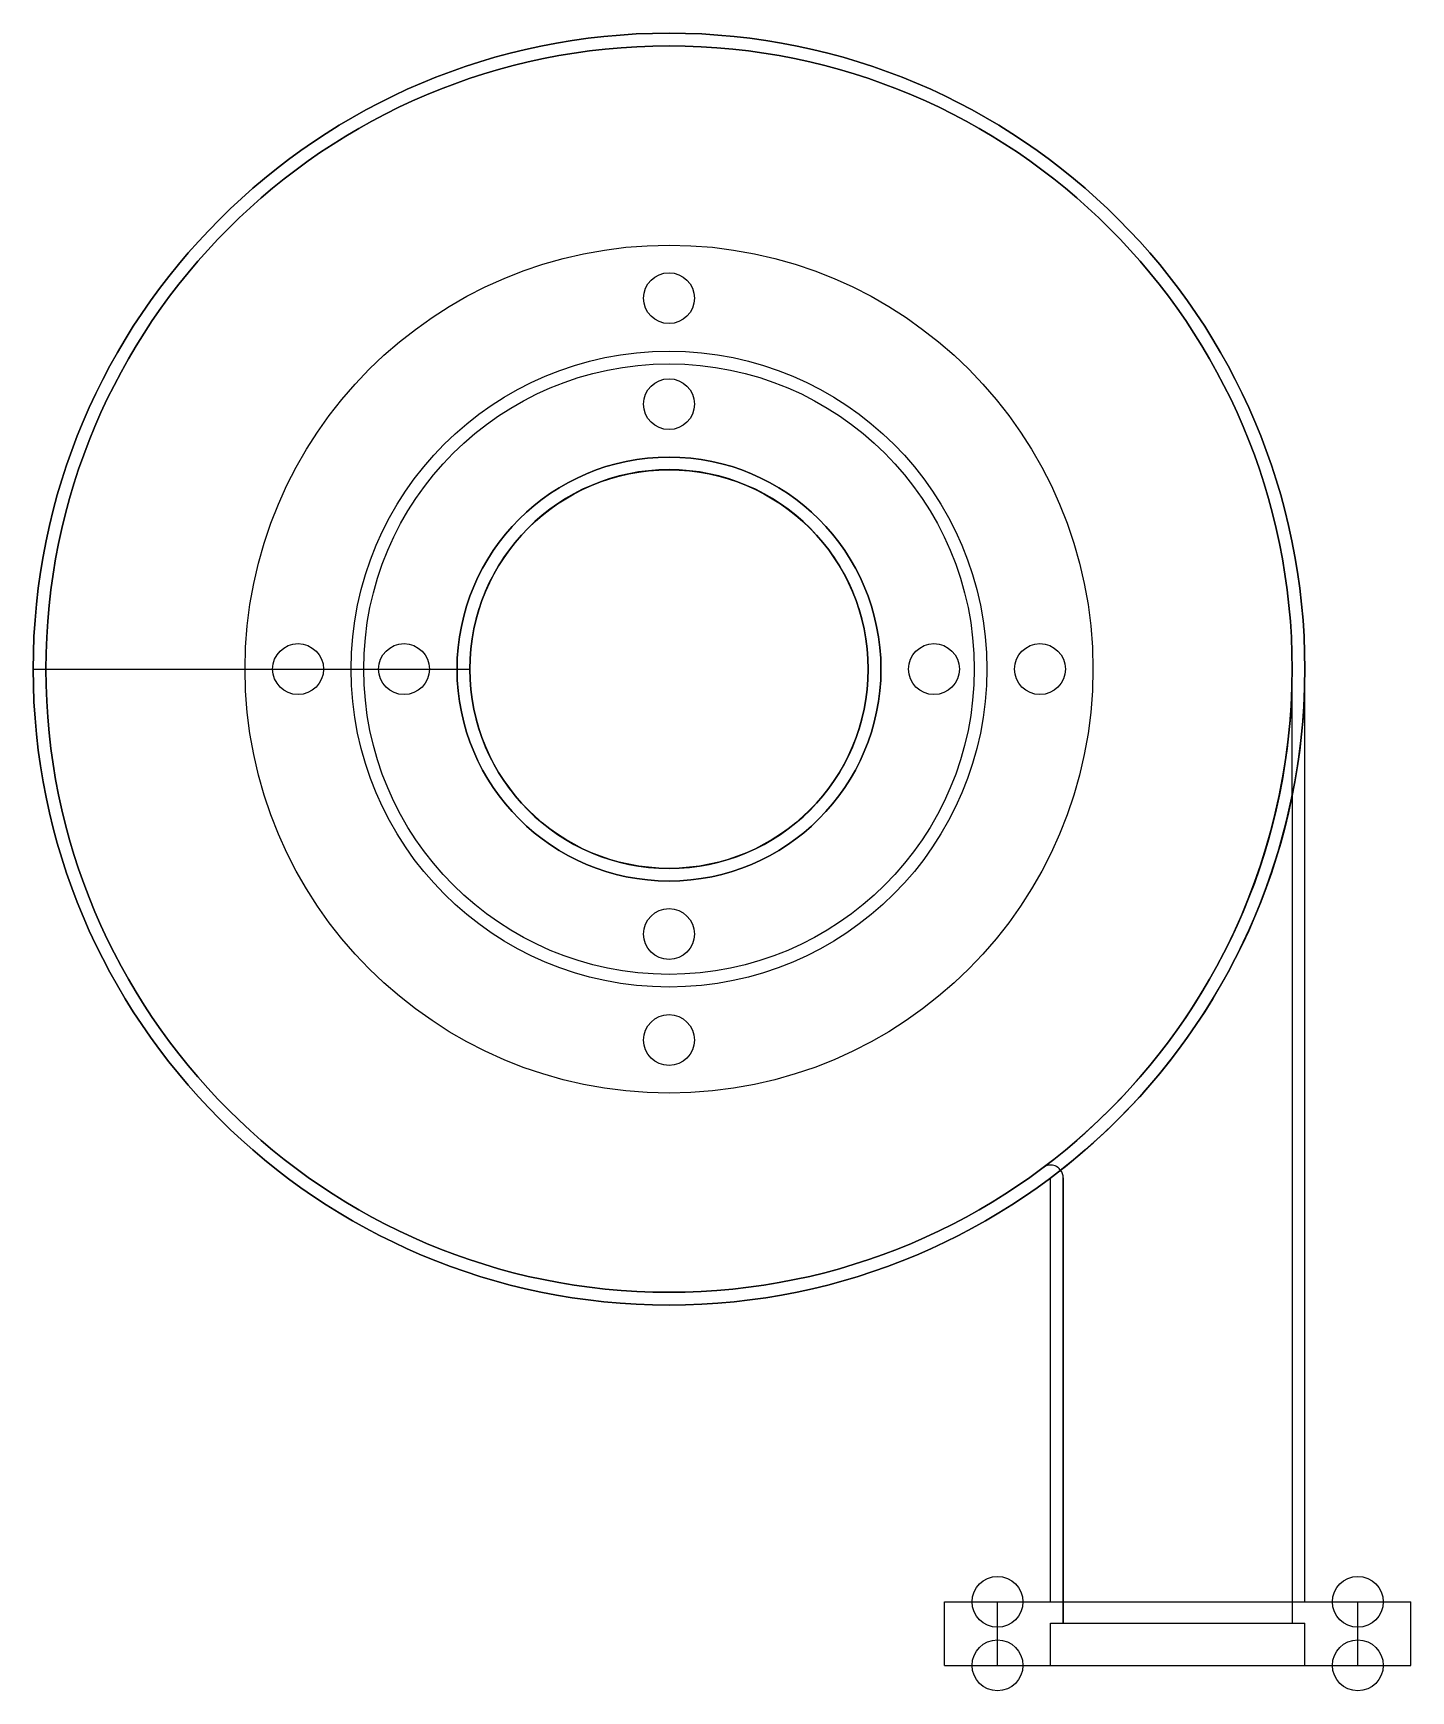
# Model space of a CAD drawing. Header units: millimetres. Extents: x -150 to 175, y -241 to 150.
import ezdxf

# ---------------------------------------------------------------- set-up
doc = ezdxf.new("R2010")
doc.units = ezdxf.units.MM
doc.layers.add('CycloneBody', color=7, linetype='CONTINUOUS')

msp = doc.modelspace()

# ---------------------------------------------------------------- linework, layer by layer
at = {"layer": 'CycloneBody'}
for p, q in [((6, 87.5, 495), (6, 87.5, 510)), ((6, 87.5, 495), (6, 87.5, 510)), ((6, 62.5, -710), (6, 62.5, -695)), ((6, 62.5, -710), (6, 62.5, -695)), ((-150, 0), (-50, 0, -600)), ((-150, 0), (-50, 0, -600)), ((-147, 0, 0.25), (-47.04, 0, -599.51)), ((-147, 0, 0.25), (-47.04, 0, -599.51)), ((-81.5, 0, 495), (-81.5, 0, 510)), ((-81.5, 0, 495), (-81.5, 0, 510)), ((-56.5, 0, -710), (-56.5, 0, -695)), ((-56.5, 0, -710), (-56.5, 0, -695)), ((47, 0, -700), (47, 0, -600)), ((47, 0, -700), (47, 0, -600)), ((50, 0, -695), (50, 0, -600)), ((50, 0, -695), (50, 0, -600)), ((50, 0, -710), (50, 0, -700)), ((50, 0, -710), (50, 0, -700)), ((68.5, 0, -710), (68.5, 0, -695)), ((68.5, 0, -710), (68.5, 0, -695)), ((72, 0, 450), (72, 0, 500)), ((72, 0, 450), (72, 0, 500)), ((75, 0, 450), (75, 0, 495)), ((75, 0, 450), (75, 0, 495)), ((75, 0, -710), (75, 0, -695)), ((75, 0, -710), (75, 0, -695)), ((75, 0, 500), (75, 0, 510)), ((75, 0, 500), (75, 0, 510)), ((93.5, 0, 495), (93.5, 0, 510)), ((93.5, 0, 495), (93.5, 0, 510)), ((100, 0, 495), (100, 0, 510)), ((100, 0, 495), (100, 0, 510)), ((147, 0, 280), (147, 0, 430)), ((147, 0, 0.25), (147, 0, 280)), ((147, 0, 430), (147, 0, 447)), ((147, 0, 430), (147, 0, 447)), ((147, 0, 280), (147, 0, 430)), ((147, 0, 0.25), (147, 0, 280)), ((150, 0), (150, 0, 280)), ((150, 0, 280), (150, 0, 430)), ((150, 0, 430), (150, 0, 450)), ((150, 0, 430), (150, 0, 450)), ((150, 0), (150, 0, 280)), ((150, -220, 430), (150, 0, 430)), ((150, 0, 280), (150, 0, 430)), ((150, -220, 280), (150, 0, 280)), ((150, -220, 430), (150, 0, 430)), ((150, -220, 280), (150, 0, 280)), ((147, -29.85, 427), (147, -225, 427)), ((147, -29.85, 283), (147, -225, 283)), ((147, -29.85, 283), (147, -225, 283)), ((147, -29.85, 427), (147, -225, 427)), ((6, -62.5, -710), (6, -62.5, -695)), ((6, -62.5, -710), (6, -62.5, -695)), ((6, -87.5, 495), (6, -87.5, 510)), ((6, -87.5, 495), (6, -87.5, 510)), ((88.2, -117.6, 280), (88.2, -117.6, 430)), ((88.2, -117.6, 280), (88.2, -117.6, 430)), ((90, -120, 280), (90, -120, 430)), ((90, -220, 430), (90, -120, 430)), ((90, -220, 430), (90, -120, 430)), ((90, -120, 280), (90, -120, 430)), ((90, -220, 280), (90, -120, 280)), ((90, -220, 280), (90, -120, 280)), ((93, -225, 427), (93, -120, 427)), ((93, -120, 283), (93, -120, 427)), ((93, -225, 427), (93, -120, 427)), ((93, -120, 283), (93, -225, 283)), ((93, -120, 283), (93, -225, 283)), ((93, -120, 283), (93, -120, 427)), ((65, -220, 255), (175, -220, 255)), ((65, -220, 255), (65, -220, 455)), ((65, -220, 455), (175, -220, 455)), ((65, -235, 255), (65, -220, 255)), ((65, -220, 255), (175, -220, 255)), ((65, -235, 455), (65, -220, 455)), ((65, -220, 255), (65, -220, 455)), ((65, -235, 255), (65, -220, 255)), ((65, -235, 455), (65, -220, 455)), ((65, -220, 455), (175, -220, 455)), ((77.5, -235, 273.5), (77.5, -220, 273.5)), ((77.5, -235, 273.5), (77.5, -220, 273.5)), ((77.5, -235, 448.5), (77.5, -220, 448.5)), ((77.5, -235, 448.5), (77.5, -220, 448.5)), ((90, -220, 430), (150, -220, 430)), ((90, -220, 430), (90, -220, 280)), ((90, -220, 280), (150, -220, 280)), ((90, -220, 430), (150, -220, 430)), ((90, -220, 430), (90, -220, 280)), ((90, -220, 280), (150, -220, 280)), ((150, -220, 430), (150, -220, 280)), ((150, -220, 430), (150, -220, 280)), ((162.5, -235, 273.5), (162.5, -220, 273.5)), ((162.5, -235, 273.5), (162.5, -220, 273.5)), ((162.5, -235, 448.5), (162.5, -220, 448.5)), ((162.5, -235, 448.5), (162.5, -220, 448.5)), ((175, -220, 255), (175, -220, 455)), ((175, -235, 255), (175, -220, 255)), ((175, -235, 455), (175, -220, 455)), ((175, -220, 255), (175, -220, 455)), ((175, -235, 255), (175, -220, 255)), ((175, -235, 455), (175, -220, 455)), ((90, -235, 430), (90, -225, 430)), ((90, -225, 430), (150, -225, 430)), ((90, -235, 430), (90, -225, 430)), ((90, -225, 280), (90, -225, 430)), ((90, -235, 280), (90, -225, 280)), ((90, -235, 280), (90, -225, 280)), ((90, -225, 280), (150, -225, 280)), ((90, -225, 280), (150, -225, 280)), ((90, -225, 280), (90, -225, 430)), ((90, -225, 430), (150, -225, 430)), ((93, -225, 427), (147, -225, 427)), ((93, -225, 283), (93, -225, 427)), ((93, -225, 283), (147, -225, 283)), ((93, -225, 427), (147, -225, 427)), ((93, -225, 283), (93, -225, 427)), ((93, -225, 283), (147, -225, 283)), ((147, -225, 283), (147, -225, 427)), ((147, -225, 283), (147, -225, 427)), ((150, -235, 430), (150, -225, 430)), ((150, -235, 430), (150, -225, 430)), ((150, -225, 280), (150, -225, 430)), ((150, -235, 280), (150, -225, 280)), ((150, -235, 280), (150, -225, 280)), ((150, -225, 280), (150, -225, 430)), ((65, -235, 255), (175, -235, 255)), ((65, -235, 255), (65, -235, 455)), ((65, -235, 455), (175, -235, 455)), ((65, -235, 255), (175, -235, 255)), ((65, -235, 255), (65, -235, 455)), ((65, -235, 455), (175, -235, 455)), ((90, -235, 430), (150, -235, 430)), ((90, -235, 430), (90, -235, 280)), ((90, -235, 280), (150, -235, 280)), ((90, -235, 430), (150, -235, 430)), ((90, -235, 430), (90, -235, 280)), ((90, -235, 280), (150, -235, 280)), ((150, -235, 430), (150, -235, 280)), ((150, -235, 430), (150, -235, 280)), ((175, -235, 255), (175, -235, 455)), ((175, -235, 255), (175, -235, 455))]:
    msp.add_line(p, q, dxfattribs=at)
for centre, radius in [((0, 0, 450), 150), ((0, 0, 450), 150), ((0, 0, 447), 147), ((0, 0, 447), 147), ((0, 0, 495), 100), ((0, 0, 510), 100), ((0, 0, 495), 100), ((0, 0, 510), 100), ((0, 87.5, 495), 6), ((0, 87.5, 510), 6), ((0, 87.5, 495), 6), ((0, 87.5, 510), 6), ((0, 0, 450), 75), ((0, 0, 450), 75), ((0, 0, 495), 75), ((0, 0, -695), 75), ((0, 0, 495), 75), ((0, 0, -695), 75), ((0, 0, -710), 75), ((0, 0, -710), 75), ((0, 0, 510), 75), ((0, 0, 500), 75), ((0, 0, 510), 75), ((0, 0, 500), 75), ((0, 0, 447), 75), ((0, 0, 447), 75), ((0, 0, 500), 72), ((0, 0, 450), 72), ((0, 0, 500), 72), ((0, 0, 450), 72), ((0, 62.5, -695), 6), ((0, 62.5, -695), 6), ((0, 62.5, -710), 6), ((0, 62.5, -710), 6), ((0, 0, -695), 50), ((0, 0, -695), 50), ((0, 0, -710), 50), ((0, 0, -700), 50), ((0, 0, -710), 50), ((0, 0, -700), 50), ((0, 0, -700), 47), ((0, 0, -700), 47), ((-87.5, 0, 495), 6), ((-87.5, 0, 510), 6), ((-87.5, 0, 495), 6), ((-87.5, 0, 510), 6), ((-62.5, 0, -695), 6), ((-62.5, 0, -695), 6), ((-62.5, 0, -710), 6), ((-62.5, 0, -710), 6), ((62.5, 0, -695), 6), ((62.5, 0, -695), 6), ((62.5, 0, -710), 6), ((62.5, 0, -710), 6), ((87.5, 0, 495), 6), ((87.5, 0, 510), 6), ((87.5, 0, 495), 6), ((87.5, 0, 510), 6), ((0, -62.5, -695), 6), ((0, -62.5, -695), 6), ((0, -62.5, -710), 6), ((0, -62.5, -710), 6), ((0, -87.5, 495), 6), ((0, -87.5, 510), 6), ((0, -87.5, 495), 6), ((0, -87.5, 510), 6), ((77.5, -220, 267.5), 6), ((77.5, -220, 442.5), 6), ((77.5, -220, 267.5), 6), ((77.5, -220, 442.5), 6), ((162.5, -220, 267.5), 6), ((162.5, -220, 442.5), 6), ((162.5, -220, 267.5), 6), ((162.5, -220, 442.5), 6), ((77.5, -235, 267.5), 6), ((77.5, -235, 442.5), 6), ((77.5, -235, 267.5), 6), ((77.5, -235, 442.5), 6), ((162.5, -235, 267.5), 6), ((162.5, -235, 442.5), 6), ((162.5, -235, 267.5), 6), ((162.5, -235, 442.5), 6)]:
    msp.add_circle(centre, radius, dxfattribs=at)
for centre, radius, start, end in [((0, 0), 150, 0, 180), ((0, 0), 150, 0, 180), ((0, 0, 0.25), 147, 0, 180), ((0, 0, 0.25), 147, 0, 180), ((0, 0, -600), 50, 0, 180), ((0, 0, -600), 50, 0, 180), ((0, 0, -599.51), 47.04, 0, 180), ((0, 0, -599.51), 47.04, 0, 180), ((0, 0, -600), 47, 0, 180), ((0, 0, -600), 47, 0, 180), ((0, 0), 150, 180, 0), ((0, 0), 150, 180, 0), ((0, 0, 0.25), 147, 180, 0), ((0, 0, 0.25), 147, 180, 0), ((-50, 0, -600), 2.96, 0, 0), ((-50, 0, -600), 2.96, 0, 0), ((0, 0, -600), 50, -180, 0), ((0, 0, -600), 50, -180, 0), ((0, 0, -599.51), 47.04, -180, 0), ((0, 0, -599.51), 47.04, -180, 0), ((0, 0, -600), 47, 180, 0), ((0, 0, -600), 47, 180, 0), ((50, 0, -600), 2.96, -180, -180), ((50, 0, -600), 2.96, -180, -180), ((75, 0, 450), 0, 180, 0), ((75, 0, 450), 0, 180, 0), ((0, 0, 430), 147, -53.1301, 0), ((0, 0, 280), 147, -53.1301, 0), ((0, 0, 280), 147, -53.1301, 0), ((0, 0, 430), 147, -53.1301, 0), ((0, 0, 430), 150, -53.1301, 0), ((0, 0, 280), 150, -53.1301, 0), ((0, 0, 430), 150, -53.1301, 0), ((0, 0, 280), 150, -53.1301, 0), ((0, 0, 427), 150, -51.9842, -11.4783), ((0, 0, 283), 150, -51.9842, -11.4783), ((0, 0, 427), 150, -51.9842, -11.4783), ((0, 0, 283), 150, -51.9842, -11.4783), ((90, -120, 427), 3, 0, 37.4429), ((90, -120, 283), 3, 0, 37.4429), ((90, -120, 283), 3, 0, 37.4429), ((90, -120, 427), 3, 0, 37.4429)]:
    msp.add_arc(centre, radius, start, end, dxfattribs=at)
for points, knots in [([(147, -29.85, 283), (147, -27.69, 283), (147, -25.53, 282.91), (147, -23.38, 282.77), (147, -20.94, 282.61), (147, -18.5, 282.38), (147, -16.07, 282.12), (147, -10.7, 281.53), (147, -5.35, 280.76), (147, 0, 280)], [0, 0, 0, 0, 0.215769, 0.215769, 0.215769, 0.460353, 0.460353, 0.460353, 1, 1, 1, 1]), ([(147, -29.85, 427), (147, -27.69, 427), (147, -25.53, 427.09), (147, -23.38, 427.23), (147, -20.94, 427.39), (147, -18.5, 427.62), (147, -16.07, 427.88), (147, -10.7, 428.47), (147, -5.35, 429.24), (147, 0, 430)], [0, 0, 0, 0, 0.215769, 0.215769, 0.215769, 0.460353, 0.460353, 0.460353, 1, 1, 1, 1]), ([(147, -29.85, 427), (147, -27.69, 427), (147, -25.53, 427.09), (147, -23.38, 427.23), (147, -20.94, 427.39), (147, -18.5, 427.62), (147, -16.07, 427.88), (147, -10.7, 428.47), (147, -5.35, 429.24), (147, 0, 430)], [0, 0, 0, 0, 0.215769, 0.215769, 0.215769, 0.460353, 0.460353, 0.460353, 1, 1, 1, 1]), ([(147, -29.85, 283), (147, -27.69, 283), (147, -25.53, 282.91), (147, -23.38, 282.77), (147, -20.94, 282.61), (147, -18.5, 282.38), (147, -16.07, 282.12), (147, -10.7, 281.53), (147, -5.35, 280.76), (147, 0, 280)], [0, 0, 0, 0, 0.215769, 0.215769, 0.215769, 0.460353, 0.460353, 0.460353, 1, 1, 1, 1]), ([(92.38, -118.18, 427), (92.19, -117.92, 427), (91.95, -117.7, 427.05), (91.7, -117.53, 427.15), (91.3, -117.25, 427.3), (90.88, -117.1, 427.55), (90.49, -117.04, 427.82), (90.05, -116.97, 428.12), (89.65, -117, 428.46), (89.29, -117.09, 428.81), (88.88, -117.19, 429.2), (88.52, -117.36, 429.6), (88.2, -117.6, 430)], [0, 0, 0, 0, 0.154192, 0.154192, 0.154192, 0.407889, 0.407889, 0.407889, 0.689025, 0.689025, 0.689025, 1, 1, 1, 1]), ([(92.38, -118.18, 283), (92.19, -117.92, 283), (91.95, -117.7, 282.95), (91.7, -117.53, 282.85), (91.3, -117.25, 282.7), (90.88, -117.1, 282.45), (90.49, -117.04, 282.18), (90.05, -116.97, 281.88), (89.65, -117, 281.54), (89.29, -117.09, 281.19), (88.88, -117.19, 280.8), (88.52, -117.36, 280.4), (88.2, -117.6, 280)], [0, 0, 0, 0, 0.154192, 0.154192, 0.154192, 0.407889, 0.407889, 0.407889, 0.689025, 0.689025, 0.689025, 1, 1, 1, 1]), ([(92.38, -118.18, 427), (92.19, -117.92, 427), (91.95, -117.7, 427.05), (91.7, -117.53, 427.15), (91.3, -117.25, 427.3), (90.88, -117.1, 427.55), (90.49, -117.04, 427.82), (90.05, -116.97, 428.12), (89.65, -117, 428.46), (89.29, -117.09, 428.81), (88.88, -117.19, 429.2), (88.52, -117.36, 429.6), (88.2, -117.6, 430)], [0, 0, 0, 0, 0.154192, 0.154192, 0.154192, 0.407889, 0.407889, 0.407889, 0.689025, 0.689025, 0.689025, 1, 1, 1, 1]), ([(92.38, -118.18, 283), (92.19, -117.92, 283), (91.95, -117.7, 282.95), (91.7, -117.53, 282.85), (91.3, -117.25, 282.7), (90.88, -117.1, 282.45), (90.49, -117.04, 282.18), (90.05, -116.97, 281.88), (89.65, -117, 281.54), (89.29, -117.09, 281.19), (88.88, -117.19, 280.8), (88.52, -117.36, 280.4), (88.2, -117.6, 280)], [0, 0, 0, 0, 0.154192, 0.154192, 0.154192, 0.407889, 0.407889, 0.407889, 0.689025, 0.689025, 0.689025, 1, 1, 1, 1])]:
    msp.add_open_spline(points, degree=3, knots=knots, dxfattribs=at)

doc.saveas('drawing.dxf')
